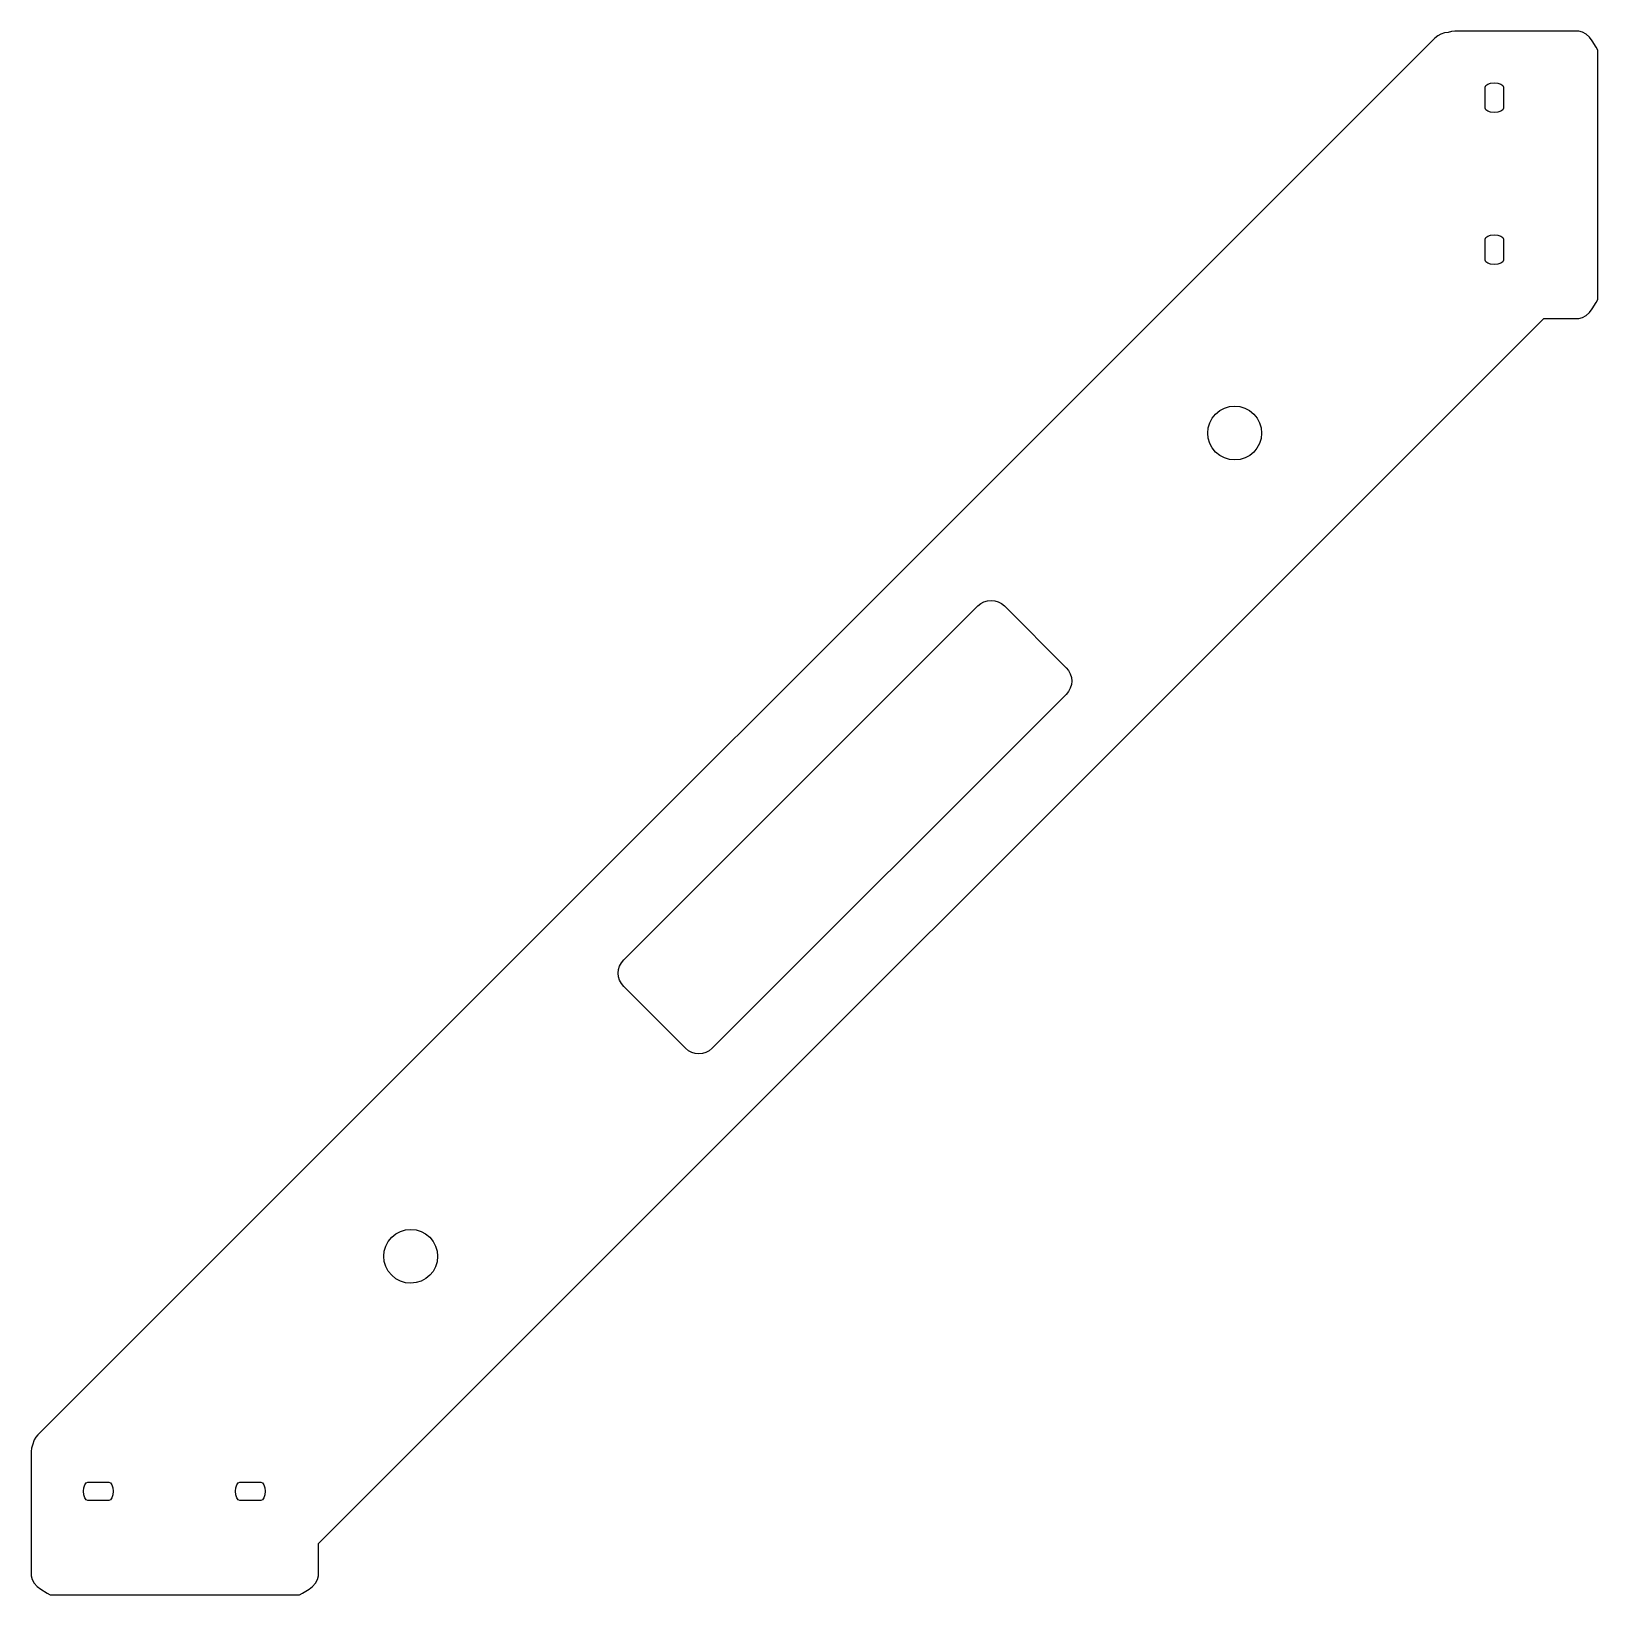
# Model space of a CAD drawing. Extents: x 9 to 150, y 0 to 141.
import ezdxf

# ---------------------------------------------------------------- set-up
doc = ezdxf.new("R2010")
doc.units = 0
doc.layers.add('Layer_1', color=7, linetype='CONTINUOUS')

msp = doc.modelspace()

# ---------------------------------------------------------------- linework, layer by layer
at = {"layer": 'Layer_1', "color": 1}
for points in [[(137.311034, 141.094015), (136.989924, 141.063241), (136.689262, 140.976055), (136.36376, 140.945074), (136.047736, 140.851308), (135.750822, 140.694789), (135.482652, 140.475551), (9.378928, 14.371826), (9.202518, 14.165064), (9.064719, 13.939468), (8.90378, 13.450195), (8.828511, 13.170195), (8.801806, 12.873074), (8.801806, 1.654187), (8.874992, 1.310153), (9.067939, 0.990126), (9.340726, 0.700843), (9.653433, 0.449045), (10.238927, 0.08486), (10.505061, -0.048516), (33.017796, -0.048516), (33.283843, 0.08486), (33.869147, 0.449045), (34.181753, 0.700843), (34.454452, 0.990126), (34.647336, 1.310153), (34.720499, 1.654187), (34.720499, 4.557438), (145.337829, 115.175322), (148.489128, 115.175322), (148.833181, 115.248508), (149.15327, 115.441456), (149.44264, 115.714243), (149.69454, 116.02695), (150.058918, 116.612444), (150.192382, 116.878575), (150.192382, 139.39076), (150.058918, 139.656893), (149.69454, 140.242387), (149.44264, 140.555094), (149.15327, 140.827881), (148.833181, 141.020828), (148.489128, 141.094015), (137.311034, 141.094015), (137.311034, 141.094015)], [(140.859205, 136.436797), (141.18576, 136.406714), (141.451833, 136.324559), (141.630917, 136.202474), (141.696502, 136.0526), (141.696502, 134.148702), (141.630917, 133.998742), (141.451833, 133.876467), (141.18576, 133.794123), (140.859205, 133.763954), (140.532651, 133.794123), (140.266578, 133.876467), (140.087495, 133.998742), (140.021908, 134.148702), (140.021908, 136.0526), (140.087494, 136.202474), (140.266577, 136.324559), (140.532651, 136.406714), (140.859205, 136.436797), (140.859205, 136.436797)], [(140.859205, 122.717049), (141.18576, 122.686966), (141.451833, 122.604811), (141.630917, 122.482726), (141.696502, 122.332852), (141.696502, 120.428953), (141.630917, 120.279079), (141.451833, 120.156995), (141.18576, 120.074841), (140.859205, 120.044758), (140.532651, 120.074841), (140.266578, 120.156995), (140.087495, 120.279079), (140.021908, 120.428953), (140.021908, 122.332852), (140.087494, 122.482726), (140.266577, 122.604811), (140.532651, 122.686966), (140.859205, 122.717049), (140.859205, 122.717049)], [(117.424841, 107.25491), (117.90102, 107.207749), (118.354548, 107.069881), (118.772681, 106.846587), (119.142674, 106.543147), (119.446029, 106.173085), (119.669228, 105.754901), (119.806993, 105.301341), (119.854046, 104.825152), (119.804653, 104.335603), (119.663083, 103.879637), (119.439103, 103.467019), (119.142478, 103.107514), (118.782973, 102.810889), (118.370355, 102.586909), (117.914389, 102.44534), (117.424841, 102.395947), (116.948651, 102.442999), (116.495091, 102.580764), (116.076908, 102.803963), (115.706846, 103.107319), (115.403406, 103.477312), (115.180111, 103.895445), (115.042243, 104.348973), (114.995082, 104.825152), (115.042149, 105.30141), (115.179953, 105.755029), (115.403213, 106.173256), (115.70665, 106.543342), (116.076736, 106.846779), (116.494964, 107.07004), (116.948582, 107.207844), (117.424841, 107.25491), (117.424841, 107.25491)], [(95.436312, 89.716893), (95.761152, 89.685681), (96.076395, 89.591998), (96.372561, 89.435775), (96.640165, 89.216939), (102.214604, 83.6425), (102.433498, 83.37485), (102.589851, 83.078587), (102.683662, 82.763248), (102.714933, 82.438371), (102.683662, 82.113494), (102.589851, 81.798154), (102.433498, 81.501891), (102.214604, 81.234241), (70.26341, 49.283048), (69.99576, 49.064154), (69.699496, 48.907801), (69.384157, 48.813989), (69.05928, 48.782719), (68.734403, 48.813989), (68.419064, 48.907801), (68.122801, 49.064154), (67.855152, 49.283048), (62.280713, 54.856937), (62.061819, 55.12461), (61.905467, 55.420935), (61.811655, 55.736362), (61.780384, 56.06134), (61.811655, 56.386318), (61.905466, 56.701746), (62.061819, 56.998072), (62.280713, 57.265746), (94.231906, 89.216939), (94.499596, 89.435775), (94.795951, 89.591998), (95.111384, 89.685681), (95.436312, 89.716893), (95.436312, 89.716893)], [(43.049362, 32.930144), (43.525541, 32.882983), (43.979069, 32.745115), (44.397202, 32.521821), (44.767195, 32.218381), (45.070551, 31.848319), (45.29375, 31.430135), (45.431515, 30.976575), (45.478567, 30.500386), (45.429174, 30.010837), (45.287605, 29.554871), (45.063625, 29.142253), (44.767, 28.782748), (44.407495, 28.486123), (43.994877, 28.262143), (43.538911, 28.120574), (43.049362, 28.071181), (42.573172, 28.118233), (42.119613, 28.255998), (41.701429, 28.479197), (41.331367, 28.782553), (41.027927, 29.152546), (40.804633, 29.570679), (40.666765, 30.024207), (40.619604, 30.500386), (40.66667, 30.976644), (40.804474, 31.430263), (41.027735, 31.84849), (41.331172, 32.218576), (41.701257, 32.522013), (42.119485, 32.745274), (42.573104, 32.883078), (43.049362, 32.930144), (43.049362, 32.930144)], [(13.890625, 10.120854), (15.794523, 10.120854), (15.944397, 10.055182), (16.066482, 9.87591), (16.148637, 9.609647), (16.17872, 9.283007), (16.148637, 8.956453), (16.066482, 8.69038), (15.944397, 8.511297), (15.794523, 8.445713), (13.890625, 8.445713), (13.740665, 8.511297), (13.61839, 8.69038), (13.536046, 8.956453), (13.505877, 9.283007), (13.536046, 9.609647), (13.61839, 9.87591), (13.740665, 10.055182), (13.890625, 10.120854), (13.890625, 10.120854)], [(27.609822, 10.120854), (29.513719, 10.120854), (29.663679, 10.055182), (29.785954, 9.87591), (29.868298, 9.609647), (29.898467, 9.283007), (29.868298, 8.956453), (29.785954, 8.69038), (29.663679, 8.511297), (29.513719, 8.445713), (27.609822, 8.445713), (27.459948, 8.511297), (27.337863, 8.69038), (27.255708, 8.956453), (27.225625, 9.283007), (27.255708, 9.609647), (27.337863, 9.87591), (27.459948, 10.055182), (27.609822, 10.120854), (27.609822, 10.120854)]]:
    msp.add_lwpolyline(points, dxfattribs=at)

doc.saveas('drawing.dxf')
